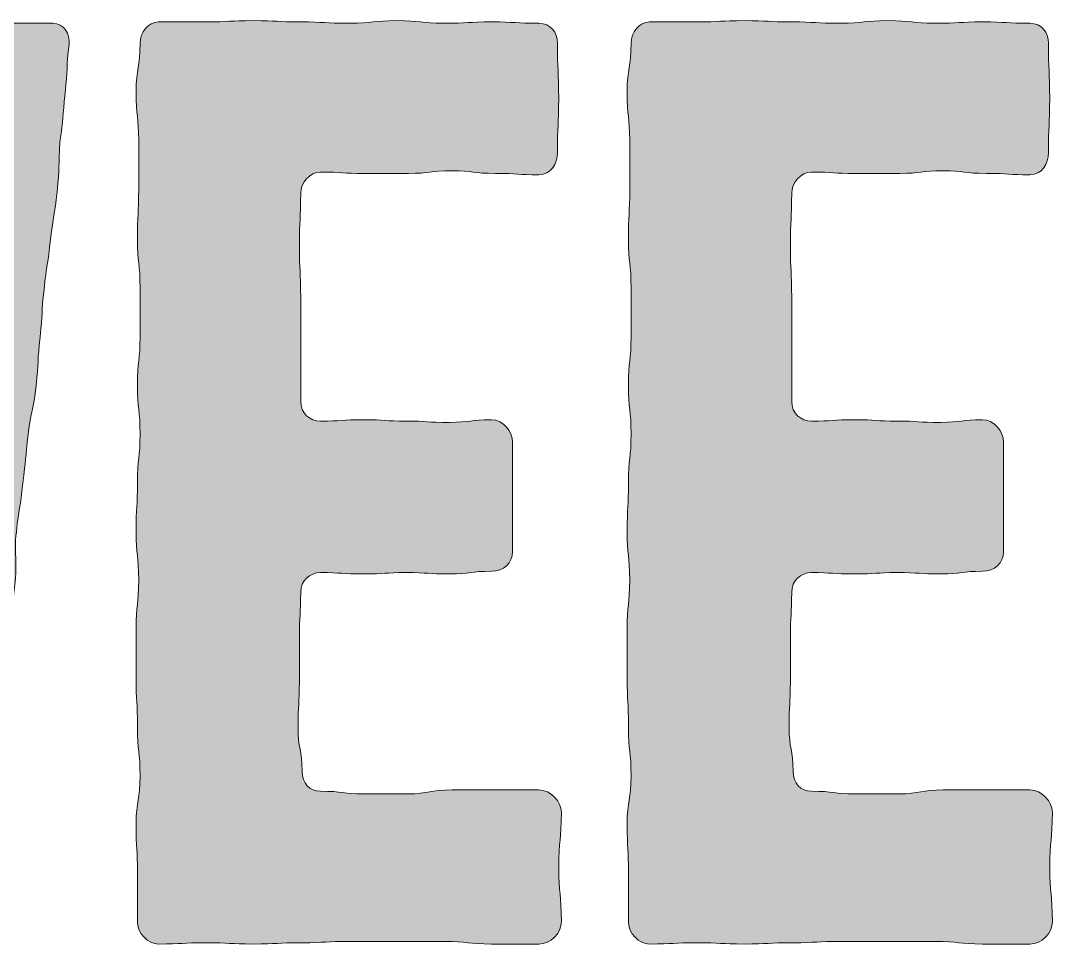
# Model space of a CAD drawing. Header units: inches. Extents: x 97 to 983, y -1009 to -72.
# Drawn here: x 728.5 to 863.9, y -654.7 to -533.4 of the extents above; entities that cross this region are included whole.
import ezdxf

# ---------------------------------------------------------------- set-up
doc = ezdxf.new("R2010")
doc.units = ezdxf.units.IN
doc.header["$MEASUREMENT"] = 0
doc.layers.add('Layer 1', color=7, linetype='Continuous')

# ---------------------------------------------------------------- blocks, each defined once
blk = doc.blocks.new('block 2')
at = {"layer": 'Layer 1', "true_color": 0xffffff}
h = blk.add_hatch(color=7, dxfattribs=at)
h.dxf.hatch_style = 2
edge = h.paths.add_edge_path()
edge.add_spline(control_points=[(796.55, -634.28), (793.78, -634.28), (793.78, -634.28), (790.85, -634.28), (787.91, -634.28), (787.91, -634.28), (785.15, -634.28), (782.21, -634.28), (782.21, -634.8), (779.27, -634.8), (776.51, -634.8), (776.51, -634.8), (773.57, -634.8), (770.8, -634.8), (770.8, -634.46), (767.87, -634.46), (766.48, -634.46), (765.45, -633.42), (765.45, -631.87), (765.45, -628.93), (764.93, -628.93), (764.93, -625.99), (764.93, -623.05), (765.1, -623.05), (765.1, -620.12), (765.1, -617.18), (765.1, -617.18), (765.1, -614.24), (765.1, -611.31), (765.28, -611.31), (765.28, -608.37), (765.28, -606.81), (766.48, -605.78), (767.87, -605.78), (770.63, -605.78), (770.63, -605.95), (773.57, -605.95), (776.33, -605.95), (776.33, -605.78), (779.1, -605.78), (782.04, -605.78), (782.04, -605.95), (784.8, -605.95), (787.56, -605.95), (787.56, -605.6), (790.33, -605.6), (791.88, -605.6), (793.09, -604.57), (793.09, -603.01), (793.09, -599.38), (793.09, -599.38), (793.09, -595.93), (793.09, -592.3), (793.09, -592.3), (793.09, -588.67), (793.09, -587.29), (791.88, -585.73), (790.33, -585.73), (787.56, -585.73), (787.56, -586.08), (784.8, -586.08), (781.86, -586.08), (781.86, -585.91), (779.1, -585.91), (776.33, -585.91), (776.33, -585.73), (773.57, -585.73), (770.63, -585.73), (770.63, -585.91), (767.87, -585.91), (766.48, -585.91), (765.28, -584.87), (765.28, -583.32), (765.28, -580.03), (765.28, -580.03), (765.28, -576.58), (765.28, -573.12), (765.28, -573.12), (765.28, -569.67), (765.28, -566.21), (765.1, -566.21), (765.1, -562.93), (765.1, -559.47), (765.28, -559.47), (765.28, -556.02), (765.28, -554.63), (766.48, -553.25), (767.87, -553.25), (770.8, -553.25), (770.8, -553.42), (773.57, -553.42), (776.51, -553.42), (776.51, -553.42), (779.44, -553.42), (782.21, -553.42), (782.21, -553.08), (785.15, -553.08), (787.91, -553.08), (787.91, -553.42), (790.85, -553.42), (793.78, -553.42), (793.78, -553.6), (796.55, -553.6), (798.1, -553.6), (798.97, -552.21), (798.97, -550.66), (798.97, -547.2), (799.14, -547.2), (799.14, -543.58), (799.14, -539.95), (798.97, -539.95), (798.97, -536.32), (798.97, -534.94), (798.1, -533.73), (796.55, -533.73), (793.44, -533.73), (793.44, -533.55), (790.33, -533.55), (787.22, -533.55), (787.22, -533.73), (784.11, -533.73), (781, -533.73), (781, -533.38), (777.89, -533.38), (774.78, -533.38), (774.78, -533.73), (771.67, -533.73), (768.38, -533.73), (768.38, -533.55), (765.28, -533.55), (762.17, -533.55), (762.17, -533.38), (759.06, -533.38), (755.95, -533.38), (755.95, -533.55), (752.84, -533.55), (749.73, -533.55), (749.73, -533.55), (746.62, -533.55), (745.23, -533.55), (744.2, -534.94), (744.2, -536.32), (744.2, -539.6), (743.68, -539.6), (743.68, -542.71), (743.68, -545.99), (744.02, -545.99), (744.02, -549.1), (744.02, -552.39), (744.02, -552.39), (744.02, -555.5), (744.02, -558.78), (743.85, -558.78), (743.85, -562.06), (743.85, -565.17), (744.2, -565.17), (744.2, -568.46), (744.2, -571.57), (744.2, -571.57), (744.2, -574.85), (744.2, -577.96), (743.85, -577.96), (743.85, -581.24), (743.85, -584.35), (744.2, -584.35), (744.2, -587.63), (744.2, -590.74), (743.85, -590.74), (743.85, -594.03), (743.85, -597.14), (743.68, -597.14), (743.68, -600.42), (743.68, -603.53), (744.02, -603.53), (744.02, -606.81), (744.02, -609.92), (743.68, -609.92), (743.68, -613.21), (743.68, -616.32), (743.68, -616.32), (743.68, -619.6), (743.68, -622.71), (743.85, -622.71), (743.85, -625.99), (743.85, -629.27), (744.2, -629.27), (744.2, -632.38), (744.2, -635.67), (743.68, -635.67), (743.68, -638.78), (743.68, -642.06), (743.85, -642.06), (743.85, -645.17), (743.85, -648.45), (743.85, -648.45), (743.85, -651.56), (743.85, -653.12), (745.23, -654.5), (746.62, -654.5), (749.73, -654.5), (749.73, -654.33), (752.84, -654.33), (755.95, -654.33), (755.95, -654.5), (759.06, -654.5), (762.17, -654.5), (762.17, -654.33), (765.45, -654.33), (768.56, -654.33), (768.56, -654.16), (771.67, -654.16), (774.78, -654.16), (774.78, -654.16), (777.89, -654.16), (781, -654.16), (781, -654.16), (784.11, -654.16), (787.22, -654.16), (787.22, -654.5), (790.33, -654.5), (793.44, -654.5), (793.44, -654.5), (796.55, -654.5), (798.1, -654.5), (799.49, -653.12), (799.49, -651.56), (799.49, -647.93), (799.14, -647.93), (799.14, -644.48), (799.14, -640.85), (799.49, -640.85), (799.49, -637.22), (799.49, -635.84), (798.1, -634.28), (796.55, -634.28)], knot_values=[0, 0, 0, 0, 1, 1, 1, 2, 2, 2, 3, 3, 3, 4, 4, 4, 5, 5, 5, 6, 6, 6, 7, 7, 7, 8, 8, 8, 9, 9, 9, 10, 10, 10, 11, 11, 11, 12, 12, 12, 13, 13, 13, 14, 14, 14, 15, 15, 15, 16, 16, 16, 17, 17, 17, 18, 18, 18, 19, 19, 19, 20, 20, 20, 21, 21, 21, 22, 22, 22, 23, 23, 23, 24, 24, 24, 25, 25, 25, 26, 26, 26, 27, 27, 27, 28, 28, 28, 29, 29, 29, 30, 30, 30, 31, 31, 31, 32, 32, 32, 33, 33, 33, 34, 34, 34, 35, 35, 35, 36, 36, 36, 37, 37, 37, 38, 38, 38, 39, 39, 39, 40, 40, 40, 41, 41, 41, 42, 42, 42, 43, 43, 43, 44, 44, 44, 45, 45, 45, 46, 46, 46, 47, 47, 47, 48, 48, 48, 49, 49, 49, 50, 50, 50, 51, 51, 51, 52, 52, 52, 53, 53, 53, 54, 54, 54, 55, 55, 55, 56, 56, 56, 57, 57, 57, 58, 58, 58, 59, 59, 59, 60, 60, 60, 61, 61, 61, 62, 62, 62, 63, 63, 63, 64, 64, 64, 65, 65, 65, 66, 66, 66, 67, 67, 67, 68, 68, 68, 69, 69, 69, 70, 70, 70, 71, 71, 71, 72, 72, 72, 73, 73, 73, 74, 74, 74, 75, 75, 75, 76, 76, 76, 77, 77, 77, 78, 78, 78, 78], degree=3, periodic=1)
h = blk.add_hatch(color=7, dxfattribs=at)
h.dxf.hatch_style = 2
edge = h.paths.add_edge_path()
edge.add_spline(control_points=[(860.99, -634.28), (858.23, -634.28), (858.23, -634.28), (855.29, -634.28), (852.35, -634.28), (852.35, -634.28), (849.59, -634.28), (846.65, -634.28), (846.65, -634.8), (843.71, -634.8), (840.95, -634.8), (840.95, -634.8), (838.01, -634.8), (835.24, -634.8), (835.24, -634.46), (832.31, -634.46), (830.93, -634.46), (829.89, -633.42), (829.89, -631.87), (829.89, -628.93), (829.37, -628.93), (829.37, -625.99), (829.37, -623.05), (829.54, -623.05), (829.54, -620.12), (829.54, -617.18), (829.54, -617.18), (829.54, -614.24), (829.54, -611.31), (829.72, -611.31), (829.72, -608.37), (829.72, -606.81), (830.93, -605.78), (832.31, -605.78), (835.07, -605.78), (835.07, -605.95), (838.01, -605.95), (840.77, -605.95), (840.77, -605.78), (843.54, -605.78), (846.48, -605.78), (846.48, -605.95), (849.24, -605.95), (852.01, -605.95), (852.01, -605.6), (854.77, -605.6), (856.32, -605.6), (857.53, -604.57), (857.53, -603.01), (857.53, -599.38), (857.53, -599.38), (857.53, -595.93), (857.53, -592.3), (857.53, -592.3), (857.53, -588.67), (857.53, -587.29), (856.32, -585.73), (854.77, -585.73), (852.01, -585.73), (852.01, -586.08), (849.24, -586.08), (846.3, -586.08), (846.3, -585.91), (843.54, -585.91), (840.77, -585.91), (840.77, -585.73), (838.01, -585.73), (835.07, -585.73), (835.07, -585.91), (832.31, -585.91), (830.93, -585.91), (829.72, -584.87), (829.72, -583.32), (829.72, -580.03), (829.72, -580.03), (829.72, -576.58), (829.72, -573.12), (829.72, -573.12), (829.72, -569.67), (829.72, -566.21), (829.54, -566.21), (829.54, -562.93), (829.54, -559.47), (829.72, -559.47), (829.72, -556.02), (829.72, -554.63), (830.93, -553.25), (832.31, -553.25), (835.24, -553.25), (835.24, -553.42), (838.01, -553.42), (840.95, -553.42), (840.95, -553.42), (843.88, -553.42), (846.65, -553.42), (846.65, -553.08), (849.59, -553.08), (852.35, -553.08), (852.35, -553.42), (855.29, -553.42), (858.23, -553.42), (858.23, -553.6), (860.99, -553.6), (862.54, -553.6), (863.41, -552.21), (863.41, -550.66), (863.41, -547.2), (863.58, -547.2), (863.58, -543.58), (863.58, -539.95), (863.41, -539.95), (863.41, -536.32), (863.41, -534.94), (862.54, -533.73), (860.99, -533.73), (857.88, -533.73), (857.88, -533.55), (854.77, -533.55), (851.66, -533.55), (851.66, -533.73), (848.55, -533.73), (845.44, -533.73), (845.44, -533.38), (842.33, -533.38), (839.22, -533.38), (839.22, -533.73), (836.11, -533.73), (832.83, -533.73), (832.83, -533.55), (829.72, -533.55), (826.61, -533.55), (826.61, -533.38), (823.5, -533.38), (820.39, -533.38), (820.39, -533.55), (817.28, -533.55), (814.17, -533.55), (814.17, -533.55), (811.06, -533.55), (809.67, -533.55), (808.64, -534.94), (808.64, -536.32), (808.64, -539.6), (808.12, -539.6), (808.12, -542.71), (808.12, -545.99), (808.46, -545.99), (808.46, -549.1), (808.46, -552.39), (808.46, -552.39), (808.46, -555.5), (808.46, -558.78), (808.29, -558.78), (808.29, -562.06), (808.29, -565.17), (808.64, -565.17), (808.64, -568.46), (808.64, -571.57), (808.64, -571.57), (808.64, -574.85), (808.64, -577.96), (808.29, -577.96), (808.29, -581.24), (808.29, -584.35), (808.64, -584.35), (808.64, -587.63), (808.64, -590.74), (808.29, -590.74), (808.29, -594.03), (808.29, -597.14), (808.12, -597.14), (808.12, -600.42), (808.12, -603.53), (808.46, -603.53), (808.46, -606.81), (808.46, -609.92), (808.12, -609.92), (808.12, -613.21), (808.12, -616.32), (808.12, -616.32), (808.12, -619.6), (808.12, -622.71), (808.29, -622.71), (808.29, -625.99), (808.29, -629.27), (808.64, -629.27), (808.64, -632.38), (808.64, -635.67), (808.12, -635.67), (808.12, -638.78), (808.12, -642.06), (808.29, -642.06), (808.29, -645.17), (808.29, -648.45), (808.29, -648.45), (808.29, -651.56), (808.29, -653.12), (809.67, -654.5), (811.06, -654.5), (814.17, -654.5), (814.17, -654.33), (817.28, -654.33), (820.39, -654.33), (820.39, -654.5), (823.5, -654.5), (826.61, -654.5), (826.61, -654.33), (829.89, -654.33), (833, -654.33), (833, -654.16), (836.11, -654.16), (839.22, -654.16), (839.22, -654.16), (842.33, -654.16), (845.44, -654.16), (845.44, -654.16), (848.55, -654.16), (851.66, -654.16), (851.66, -654.5), (854.77, -654.5), (857.88, -654.5), (857.88, -654.5), (860.99, -654.5), (862.54, -654.5), (863.93, -653.12), (863.93, -651.56), (863.93, -647.93), (863.58, -647.93), (863.58, -644.48), (863.58, -640.85), (863.93, -640.85), (863.93, -637.22), (863.93, -635.84), (862.54, -634.28), (860.99, -634.28)], knot_values=[0, 0, 0, 0, 1, 1, 1, 2, 2, 2, 3, 3, 3, 4, 4, 4, 5, 5, 5, 6, 6, 6, 7, 7, 7, 8, 8, 8, 9, 9, 9, 10, 10, 10, 11, 11, 11, 12, 12, 12, 13, 13, 13, 14, 14, 14, 15, 15, 15, 16, 16, 16, 17, 17, 17, 18, 18, 18, 19, 19, 19, 20, 20, 20, 21, 21, 21, 22, 22, 22, 23, 23, 23, 24, 24, 24, 25, 25, 25, 26, 26, 26, 27, 27, 27, 28, 28, 28, 29, 29, 29, 30, 30, 30, 31, 31, 31, 32, 32, 32, 33, 33, 33, 34, 34, 34, 35, 35, 35, 36, 36, 36, 37, 37, 37, 38, 38, 38, 39, 39, 39, 40, 40, 40, 41, 41, 41, 42, 42, 42, 43, 43, 43, 44, 44, 44, 45, 45, 45, 46, 46, 46, 47, 47, 47, 48, 48, 48, 49, 49, 49, 50, 50, 50, 51, 51, 51, 52, 52, 52, 53, 53, 53, 54, 54, 54, 55, 55, 55, 56, 56, 56, 57, 57, 57, 58, 58, 58, 59, 59, 59, 60, 60, 60, 61, 61, 61, 62, 62, 62, 63, 63, 63, 64, 64, 64, 65, 65, 65, 66, 66, 66, 67, 67, 67, 68, 68, 68, 69, 69, 69, 70, 70, 70, 71, 71, 71, 72, 72, 72, 73, 73, 73, 74, 74, 74, 75, 75, 75, 76, 76, 76, 77, 77, 77, 78, 78, 78, 78], degree=3, periodic=1)
h = blk.add_hatch(color=7, dxfattribs=at)
h.dxf.hatch_style = 2
edge = h.paths.add_edge_path()
edge.add_spline(control_points=[(728.82, -594.03), (729.17, -590.92), (729.17, -590.92), (729.51, -587.63), (729.86, -584.52), (730.21, -584.52), (730.55, -581.24), (730.9, -578.13), (730.72, -578.13), (731.07, -574.85), (731.42, -571.74), (731.24, -571.74), (731.59, -568.63), (731.93, -565.35), (732.11, -565.35), (732.45, -562.06), (732.8, -558.95), (732.97, -558.95), (733.32, -555.84), (733.66, -552.56), (733.49, -552.56), (733.66, -549.28), (734.18, -546.17), (734.01, -546.17), (734.35, -542.88), (734.7, -539.77), (734.53, -539.6), (734.87, -536.49), (735.04, -535.11), (734.18, -533.73), (732.8, -533.73), (729.34, -533.73), (729.34, -533.73), (725.89, -533.73), (722.43, -533.73), (722.43, -534.07), (718.97, -534.07), (717.59, -534.07), (716.55, -535.11), (716.38, -536.49), (716.04, -539.77), (715.52, -539.77), (715.17, -542.88), (714.83, -546.17), (715.17, -546.17), (714.83, -549.45), (714.48, -552.56), (714.65, -552.56), (714.31, -555.84), (713.96, -558.95), (713.79, -558.95), (713.44, -562.24), (713.1, -565.35), (713.27, -565.52), (712.93, -568.63), (712.58, -571.91), (712.75, -571.91), (712.41, -575.19), (712.24, -578.3), (712.24, -578.3), (711.89, -581.41), (711.54, -584.7), (711.54, -584.7), (711.2, -587.98), (710.85, -591.09), (710.85, -591.09), (710.51, -594.37), (710.16, -597.48), (710.16, -597.48), (709.82, -600.77), (709.47, -603.88), (709.82, -604.05), (709.47, -607.16), (709.3, -608.71), (709.13, -608.54), (708.95, -607.16), (708.61, -603.88), (708.61, -603.88), (708.26, -600.77), (707.92, -597.48), (707.57, -597.48), (707.23, -594.37), (706.88, -591.09), (707.23, -591.09), (706.88, -587.81), (706.71, -584.7), (706.53, -584.7), (706.19, -581.41), (705.84, -578.3), (706.02, -578.3), (705.67, -575.02), (705.33, -571.91), (705.67, -571.74), (705.5, -568.63), (705.15, -565.35), (704.81, -565.35), (704.63, -562.24), (704.29, -558.95), (704.63, -558.95), (704.29, -555.84), (703.94, -552.56), (703.6, -552.56), (703.25, -549.45), (703.08, -546.17), (703.08, -546.17), (702.91, -542.88), (702.56, -539.77), (702.73, -539.77), (702.56, -536.49), (702.39, -535.11), (700.83, -533.73), (699.28, -533.73), (696.17, -533.73), (696.17, -533.73), (693.06, -533.73), (689.95, -533.73), (689.95, -534.25), (686.84, -534.25), (683.55, -534.25), (683.55, -533.73), (680.44, -533.73), (679.06, -533.73), (677.85, -535.11), (677.68, -536.49), (677.51, -539.77), (677.33, -539.77), (676.99, -542.88), (676.82, -546.17), (676.64, -546.17), (676.3, -549.28), (675.95, -552.56), (676.47, -552.56), (676.13, -555.67), (675.95, -558.95), (675.78, -558.95), (675.43, -562.06), (675.26, -565.35), (674.92, -565.17), (674.57, -568.46), (674.22, -571.57), (674.74, -571.74), (674.4, -574.85), (674.05, -577.96), (673.71, -577.96), (673.53, -581.24), (673.19, -584.35), (673.01, -584.35), (672.84, -587.46), (672.5, -590.74), (672.84, -590.74), (672.5, -594.03), (672.32, -597.14), (671.8, -597.14), (671.46, -600.25), (671.29, -603.53), (671.29, -603.53), (670.94, -606.64), (670.77, -608.02), (670.94, -608.2), (670.77, -606.64), (670.6, -603.53), (670.25, -603.53), (669.9, -600.25), (669.56, -597.14), (670.08, -597.14), (669.73, -593.85), (669.39, -590.74), (669.39, -590.74), (669.04, -587.46), (668.69, -584.35), (668.69, -584.35), (668.35, -581.07), (668, -577.96), (668.18, -577.96), (667.83, -574.68), (667.48, -571.57), (667.31, -571.57), (666.97, -568.46), (666.62, -565.17), (666.97, -565.17), (666.62, -562.06), (666.27, -558.78), (666.1, -558.78), (665.76, -555.67), (665.41, -552.39), (665.24, -552.39), (664.89, -549.28), (664.55, -546.17), (664.55, -546.17), (664.2, -542.88), (664.03, -539.77), (663.86, -539.77), (663.51, -536.49), (663.34, -535.11), (662.3, -533.73), (660.75, -533.73), (656.95, -533.73), (656.95, -533.73), (652.97, -533.73), (649.17, -533.73), (649.17, -533.73), (645.2, -533.73), (643.81, -533.73), (642.78, -535.11), (642.95, -536.49), (643.3, -539.77), (642.95, -539.77), (643.3, -543.06), (643.64, -546.17), (643.64, -546.17), (643.99, -549.45), (644.33, -552.56), (644.33, -552.56), (644.68, -555.84), (645.02, -558.95), (645.02, -558.95), (645.37, -562.24), (645.72, -565.35), (646.23, -565.35), (646.58, -568.63), (646.93, -571.74), (646.93, -571.74), (647.1, -574.85), (647.44, -578.13), (647.1, -578.13), (647.44, -581.41), (647.79, -584.52), (647.79, -584.52), (648.13, -587.81), (648.48, -591.09), (649, -590.92), (649.34, -594.2), (649.69, -597.31), (649.34, -597.31), (649.86, -600.59), (650.04, -603.7), (650.21, -603.7), (650.55, -606.99), (650.9, -610.1), (650.73, -610.1), (651.07, -613.38), (651.42, -616.49), (651.25, -616.49), (651.76, -619.77), (652.11, -622.88), (651.94, -622.88), (652.28, -626.16), (652.63, -629.27), (652.63, -629.27), (652.97, -632.56), (653.32, -635.84), (653.15, -635.84), (653.49, -638.95), (653.84, -642.23), (654.18, -642.23), (654.53, -645.34), (654.87, -648.63), (654.7, -648.63), (655.05, -651.74), (655.22, -653.29), (656.6, -654.33), (658.16, -654.33), (661.78, -654.33), (661.78, -654.5), (665.41, -654.5), (669.21, -654.5), (669.21, -654.67), (672.84, -654.67), (676.47, -654.67), (676.47, -654.33), (680.27, -654.33), (681.65, -654.33), (683.04, -653.29), (683.21, -651.74), (683.55, -648.45), (683.9, -648.45), (684.25, -645.17), (684.76, -641.72), (684.59, -641.72), (684.94, -638.43), (685.45, -635.15), (685.45, -635.15), (685.8, -631.87), (686.32, -628.58), (686.15, -628.41), (686.66, -625.13), (687.01, -621.84), (687.01, -621.84), (687.35, -618.56), (687.87, -615.28), (687.53, -615.11), (688.05, -611.82), (688.39, -608.54), (688.74, -608.54), (689.08, -605.26), (689.26, -603.7), (689.6, -603.7), (689.77, -605.26), (690.29, -608.54), (690.29, -608.54), (690.81, -611.82), (691.16, -615.28), (691.16, -615.11), (691.67, -618.56), (692.02, -621.84), (691.85, -621.84), (692.36, -625.13), (692.71, -628.58), (692.54, -628.58), (693.06, -631.87), (693.4, -635.15), (693.75, -635.15), (694.09, -638.43), (694.61, -641.72), (694.44, -641.72), (694.78, -645.17), (695.3, -648.45), (694.96, -648.45), (695.3, -651.74), (695.48, -653.29), (697.2, -654.5), (698.59, -654.5), (702.22, -654.5), (702.22, -654.67), (705.84, -654.67), (709.3, -654.67), (709.3, -654.67), (712.93, -654.67), (716.38, -654.67), (716.38, -654.33), (720.01, -654.33), (721.39, -654.33), (722.6, -653.12), (722.77, -651.74), (723.12, -648.45), (723.29, -648.63), (723.64, -645.34), (723.98, -642.23), (723.81, -642.06), (724.16, -638.95), (724.5, -635.67), (724.85, -635.67), (725.19, -632.56), (725.37, -629.27), (725.19, -629.27), (725.54, -626.16), (725.89, -622.88), (726.06, -622.88), (726.23, -619.77), (726.75, -616.49), (726.75, -616.49), (727.09, -613.38), (727.44, -610.1), (727.44, -610.1), (727.79, -606.99), (728.13, -603.7), (727.61, -603.7), (727.96, -600.42), (728.3, -597.31), (728.48, -597.31), (728.82, -594.03)], knot_values=[0, 0, 0, 0, 1, 1, 1, 2, 2, 2, 3, 3, 3, 4, 4, 4, 5, 5, 5, 6, 6, 6, 7, 7, 7, 8, 8, 8, 9, 9, 9, 10, 10, 10, 11, 11, 11, 12, 12, 12, 13, 13, 13, 14, 14, 14, 15, 15, 15, 16, 16, 16, 17, 17, 17, 18, 18, 18, 19, 19, 19, 20, 20, 20, 21, 21, 21, 22, 22, 22, 23, 23, 23, 24, 24, 24, 25, 25, 25, 26, 26, 26, 27, 27, 27, 28, 28, 28, 29, 29, 29, 30, 30, 30, 31, 31, 31, 32, 32, 32, 33, 33, 33, 34, 34, 34, 35, 35, 35, 36, 36, 36, 37, 37, 37, 38, 38, 38, 39, 39, 39, 40, 40, 40, 41, 41, 41, 42, 42, 42, 43, 43, 43, 44, 44, 44, 45, 45, 45, 46, 46, 46, 47, 47, 47, 48, 48, 48, 49, 49, 49, 50, 50, 50, 51, 51, 51, 52, 52, 52, 53, 53, 53, 54, 54, 54, 55, 55, 55, 56, 56, 56, 57, 57, 57, 58, 58, 58, 59, 59, 59, 60, 60, 60, 61, 61, 61, 62, 62, 62, 63, 63, 63, 64, 64, 64, 65, 65, 65, 66, 66, 66, 67, 67, 67, 68, 68, 68, 69, 69, 69, 70, 70, 70, 71, 71, 71, 72, 72, 72, 73, 73, 73, 74, 74, 74, 75, 75, 75, 76, 76, 76, 77, 77, 77, 78, 78, 78, 79, 79, 79, 80, 80, 80, 81, 81, 81, 82, 82, 82, 83, 83, 83, 84, 84, 84, 85, 85, 85, 86, 86, 86, 87, 87, 87, 88, 88, 88, 89, 89, 89, 90, 90, 90, 91, 91, 91, 92, 92, 92, 93, 93, 93, 94, 94, 94, 95, 95, 95, 96, 96, 96, 97, 97, 97, 98, 98, 98, 99, 99, 99, 100, 100, 100, 101, 101, 101, 102, 102, 102, 103, 103, 103, 104, 104, 104, 105, 105, 105, 106, 106, 106, 107, 107, 107, 108, 108, 108, 109, 109, 109, 110, 110, 110, 111, 111, 111, 112, 112, 112, 113, 113, 113, 114, 114, 114, 115, 115, 115, 116, 116, 116, 117, 117, 117, 118, 118, 118, 119, 119, 119, 120, 120, 120, 120], degree=3, periodic=1)
at = {"layer": 'Layer 1', "lineweight": 0}
for points, knots in [([(796.55, -634.28), (793.78, -634.28), (793.78, -634.28), (790.85, -634.28), (787.91, -634.28), (787.91, -634.28), (785.15, -634.28), (782.21, -634.28), (782.21, -634.8), (779.27, -634.8), (776.51, -634.8), (776.51, -634.8), (773.57, -634.8), (770.8, -634.8), (770.8, -634.46), (767.87, -634.46), (766.48, -634.46), (765.45, -633.42), (765.45, -631.87), (765.45, -628.93), (764.93, -628.93), (764.93, -625.99), (764.93, -623.05), (765.1, -623.05), (765.1, -620.12), (765.1, -617.18), (765.1, -617.18), (765.1, -614.24), (765.1, -611.31), (765.28, -611.31), (765.28, -608.37), (765.28, -606.81), (766.48, -605.78), (767.87, -605.78), (770.63, -605.78), (770.63, -605.95), (773.57, -605.95), (776.33, -605.95), (776.33, -605.78), (779.1, -605.78), (782.04, -605.78), (782.04, -605.95), (784.8, -605.95), (787.56, -605.95), (787.56, -605.6), (790.33, -605.6), (791.88, -605.6), (793.09, -604.57), (793.09, -603.01), (793.09, -599.38), (793.09, -599.38), (793.09, -595.93), (793.09, -592.3), (793.09, -592.3), (793.09, -588.67), (793.09, -587.29), (791.88, -585.73), (790.33, -585.73), (787.56, -585.73), (787.56, -586.08), (784.8, -586.08), (781.86, -586.08), (781.86, -585.91), (779.1, -585.91), (776.33, -585.91), (776.33, -585.73), (773.57, -585.73), (770.63, -585.73), (770.63, -585.91), (767.87, -585.91), (766.48, -585.91), (765.28, -584.87), (765.28, -583.32), (765.28, -580.03), (765.28, -580.03), (765.28, -576.58), (765.28, -573.12), (765.28, -573.12), (765.28, -569.67), (765.28, -566.21), (765.1, -566.21), (765.1, -562.93), (765.1, -559.47), (765.28, -559.47), (765.28, -556.02), (765.28, -554.63), (766.48, -553.25), (767.87, -553.25), (770.8, -553.25), (770.8, -553.42), (773.57, -553.42), (776.51, -553.42), (776.51, -553.42), (779.44, -553.42), (782.21, -553.42), (782.21, -553.08), (785.15, -553.08), (787.91, -553.08), (787.91, -553.42), (790.85, -553.42), (793.78, -553.42), (793.78, -553.6), (796.55, -553.6), (798.1, -553.6), (798.97, -552.21), (798.97, -550.66), (798.97, -547.2), (799.14, -547.2), (799.14, -543.58), (799.14, -539.95), (798.97, -539.95), (798.97, -536.32), (798.97, -534.94), (798.1, -533.73), (796.55, -533.73), (793.44, -533.73), (793.44, -533.55), (790.33, -533.55), (787.22, -533.55), (787.22, -533.73), (784.11, -533.73), (781, -533.73), (781, -533.38), (777.89, -533.38), (774.78, -533.38), (774.78, -533.73), (771.67, -533.73), (768.38, -533.73), (768.38, -533.55), (765.28, -533.55), (762.17, -533.55), (762.17, -533.38), (759.06, -533.38), (755.95, -533.38), (755.95, -533.55), (752.84, -533.55), (749.73, -533.55), (749.73, -533.55), (746.62, -533.55), (745.23, -533.55), (744.2, -534.94), (744.2, -536.32), (744.2, -539.6), (743.68, -539.6), (743.68, -542.71), (743.68, -545.99), (744.02, -545.99), (744.02, -549.1), (744.02, -552.39), (744.02, -552.39), (744.02, -555.5), (744.02, -558.78), (743.85, -558.78), (743.85, -562.06), (743.85, -565.17), (744.2, -565.17), (744.2, -568.46), (744.2, -571.57), (744.2, -571.57), (744.2, -574.85), (744.2, -577.96), (743.85, -577.96), (743.85, -581.24), (743.85, -584.35), (744.2, -584.35), (744.2, -587.63), (744.2, -590.74), (743.85, -590.74), (743.85, -594.03), (743.85, -597.14), (743.68, -597.14), (743.68, -600.42), (743.68, -603.53), (744.02, -603.53), (744.02, -606.81), (744.02, -609.92), (743.68, -609.92), (743.68, -613.21), (743.68, -616.32), (743.68, -616.32), (743.68, -619.6), (743.68, -622.71), (743.85, -622.71), (743.85, -625.99), (743.85, -629.27), (744.2, -629.27), (744.2, -632.38), (744.2, -635.67), (743.68, -635.67), (743.68, -638.78), (743.68, -642.06), (743.85, -642.06), (743.85, -645.17), (743.85, -648.45), (743.85, -648.45), (743.85, -651.56), (743.85, -653.12), (745.23, -654.5), (746.62, -654.5), (749.73, -654.5), (749.73, -654.33), (752.84, -654.33), (755.95, -654.33), (755.95, -654.5), (759.06, -654.5), (762.17, -654.5), (762.17, -654.33), (765.45, -654.33), (768.56, -654.33), (768.56, -654.16), (771.67, -654.16), (774.78, -654.16), (774.78, -654.16), (777.89, -654.16), (781, -654.16), (781, -654.16), (784.11, -654.16), (787.22, -654.16), (787.22, -654.5), (790.33, -654.5), (793.44, -654.5), (793.44, -654.5), (796.55, -654.5), (798.1, -654.5), (799.49, -653.12), (799.49, -651.56), (799.49, -647.93), (799.14, -647.93), (799.14, -644.48), (799.14, -640.85), (799.49, -640.85), (799.49, -637.22), (799.49, -635.84), (798.1, -634.28), (796.55, -634.28)], [0, 0, 0, 0, 1, 1, 1, 2, 2, 2, 3, 3, 3, 4, 4, 4, 5, 5, 5, 6, 6, 6, 7, 7, 7, 8, 8, 8, 9, 9, 9, 10, 10, 10, 11, 11, 11, 12, 12, 12, 13, 13, 13, 14, 14, 14, 15, 15, 15, 16, 16, 16, 17, 17, 17, 18, 18, 18, 19, 19, 19, 20, 20, 20, 21, 21, 21, 22, 22, 22, 23, 23, 23, 24, 24, 24, 25, 25, 25, 26, 26, 26, 27, 27, 27, 28, 28, 28, 29, 29, 29, 30, 30, 30, 31, 31, 31, 32, 32, 32, 33, 33, 33, 34, 34, 34, 35, 35, 35, 36, 36, 36, 37, 37, 37, 38, 38, 38, 39, 39, 39, 40, 40, 40, 41, 41, 41, 42, 42, 42, 43, 43, 43, 44, 44, 44, 45, 45, 45, 46, 46, 46, 47, 47, 47, 48, 48, 48, 49, 49, 49, 50, 50, 50, 51, 51, 51, 52, 52, 52, 53, 53, 53, 54, 54, 54, 55, 55, 55, 56, 56, 56, 57, 57, 57, 58, 58, 58, 59, 59, 59, 60, 60, 60, 61, 61, 61, 62, 62, 62, 63, 63, 63, 64, 64, 64, 65, 65, 65, 66, 66, 66, 67, 67, 67, 68, 68, 68, 69, 69, 69, 70, 70, 70, 71, 71, 71, 72, 72, 72, 73, 73, 73, 74, 74, 74, 75, 75, 75, 76, 76, 76, 77, 77, 77, 78, 78, 78, 78]), ([(860.99, -634.28), (858.23, -634.28), (858.23, -634.28), (855.29, -634.28), (852.35, -634.28), (852.35, -634.28), (849.59, -634.28), (846.65, -634.28), (846.65, -634.8), (843.71, -634.8), (840.95, -634.8), (840.95, -634.8), (838.01, -634.8), (835.24, -634.8), (835.24, -634.46), (832.31, -634.46), (830.93, -634.46), (829.89, -633.42), (829.89, -631.87), (829.89, -628.93), (829.37, -628.93), (829.37, -625.99), (829.37, -623.05), (829.54, -623.05), (829.54, -620.12), (829.54, -617.18), (829.54, -617.18), (829.54, -614.24), (829.54, -611.31), (829.72, -611.31), (829.72, -608.37), (829.72, -606.81), (830.93, -605.78), (832.31, -605.78), (835.07, -605.78), (835.07, -605.95), (838.01, -605.95), (840.77, -605.95), (840.77, -605.78), (843.54, -605.78), (846.48, -605.78), (846.48, -605.95), (849.24, -605.95), (852.01, -605.95), (852.01, -605.6), (854.77, -605.6), (856.32, -605.6), (857.53, -604.57), (857.53, -603.01), (857.53, -599.38), (857.53, -599.38), (857.53, -595.93), (857.53, -592.3), (857.53, -592.3), (857.53, -588.67), (857.53, -587.29), (856.32, -585.73), (854.77, -585.73), (852.01, -585.73), (852.01, -586.08), (849.24, -586.08), (846.3, -586.08), (846.3, -585.91), (843.54, -585.91), (840.77, -585.91), (840.77, -585.73), (838.01, -585.73), (835.07, -585.73), (835.07, -585.91), (832.31, -585.91), (830.93, -585.91), (829.72, -584.87), (829.72, -583.32), (829.72, -580.03), (829.72, -580.03), (829.72, -576.58), (829.72, -573.12), (829.72, -573.12), (829.72, -569.67), (829.72, -566.21), (829.54, -566.21), (829.54, -562.93), (829.54, -559.47), (829.72, -559.47), (829.72, -556.02), (829.72, -554.63), (830.93, -553.25), (832.31, -553.25), (835.24, -553.25), (835.24, -553.42), (838.01, -553.42), (840.95, -553.42), (840.95, -553.42), (843.88, -553.42), (846.65, -553.42), (846.65, -553.08), (849.59, -553.08), (852.35, -553.08), (852.35, -553.42), (855.29, -553.42), (858.23, -553.42), (858.23, -553.6), (860.99, -553.6), (862.54, -553.6), (863.41, -552.21), (863.41, -550.66), (863.41, -547.2), (863.58, -547.2), (863.58, -543.58), (863.58, -539.95), (863.41, -539.95), (863.41, -536.32), (863.41, -534.94), (862.54, -533.73), (860.99, -533.73), (857.88, -533.73), (857.88, -533.55), (854.77, -533.55), (851.66, -533.55), (851.66, -533.73), (848.55, -533.73), (845.44, -533.73), (845.44, -533.38), (842.33, -533.38), (839.22, -533.38), (839.22, -533.73), (836.11, -533.73), (832.83, -533.73), (832.83, -533.55), (829.72, -533.55), (826.61, -533.55), (826.61, -533.38), (823.5, -533.38), (820.39, -533.38), (820.39, -533.55), (817.28, -533.55), (814.17, -533.55), (814.17, -533.55), (811.06, -533.55), (809.67, -533.55), (808.64, -534.94), (808.64, -536.32), (808.64, -539.6), (808.12, -539.6), (808.12, -542.71), (808.12, -545.99), (808.46, -545.99), (808.46, -549.1), (808.46, -552.39), (808.46, -552.39), (808.46, -555.5), (808.46, -558.78), (808.29, -558.78), (808.29, -562.06), (808.29, -565.17), (808.64, -565.17), (808.64, -568.46), (808.64, -571.57), (808.64, -571.57), (808.64, -574.85), (808.64, -577.96), (808.29, -577.96), (808.29, -581.24), (808.29, -584.35), (808.64, -584.35), (808.64, -587.63), (808.64, -590.74), (808.29, -590.74), (808.29, -594.03), (808.29, -597.14), (808.12, -597.14), (808.12, -600.42), (808.12, -603.53), (808.46, -603.53), (808.46, -606.81), (808.46, -609.92), (808.12, -609.92), (808.12, -613.21), (808.12, -616.32), (808.12, -616.32), (808.12, -619.6), (808.12, -622.71), (808.29, -622.71), (808.29, -625.99), (808.29, -629.27), (808.64, -629.27), (808.64, -632.38), (808.64, -635.67), (808.12, -635.67), (808.12, -638.78), (808.12, -642.06), (808.29, -642.06), (808.29, -645.17), (808.29, -648.45), (808.29, -648.45), (808.29, -651.56), (808.29, -653.12), (809.67, -654.5), (811.06, -654.5), (814.17, -654.5), (814.17, -654.33), (817.28, -654.33), (820.39, -654.33), (820.39, -654.5), (823.5, -654.5), (826.61, -654.5), (826.61, -654.33), (829.89, -654.33), (833, -654.33), (833, -654.16), (836.11, -654.16), (839.22, -654.16), (839.22, -654.16), (842.33, -654.16), (845.44, -654.16), (845.44, -654.16), (848.55, -654.16), (851.66, -654.16), (851.66, -654.5), (854.77, -654.5), (857.88, -654.5), (857.88, -654.5), (860.99, -654.5), (862.54, -654.5), (863.93, -653.12), (863.93, -651.56), (863.93, -647.93), (863.58, -647.93), (863.58, -644.48), (863.58, -640.85), (863.93, -640.85), (863.93, -637.22), (863.93, -635.84), (862.54, -634.28), (860.99, -634.28)], [0, 0, 0, 0, 1, 1, 1, 2, 2, 2, 3, 3, 3, 4, 4, 4, 5, 5, 5, 6, 6, 6, 7, 7, 7, 8, 8, 8, 9, 9, 9, 10, 10, 10, 11, 11, 11, 12, 12, 12, 13, 13, 13, 14, 14, 14, 15, 15, 15, 16, 16, 16, 17, 17, 17, 18, 18, 18, 19, 19, 19, 20, 20, 20, 21, 21, 21, 22, 22, 22, 23, 23, 23, 24, 24, 24, 25, 25, 25, 26, 26, 26, 27, 27, 27, 28, 28, 28, 29, 29, 29, 30, 30, 30, 31, 31, 31, 32, 32, 32, 33, 33, 33, 34, 34, 34, 35, 35, 35, 36, 36, 36, 37, 37, 37, 38, 38, 38, 39, 39, 39, 40, 40, 40, 41, 41, 41, 42, 42, 42, 43, 43, 43, 44, 44, 44, 45, 45, 45, 46, 46, 46, 47, 47, 47, 48, 48, 48, 49, 49, 49, 50, 50, 50, 51, 51, 51, 52, 52, 52, 53, 53, 53, 54, 54, 54, 55, 55, 55, 56, 56, 56, 57, 57, 57, 58, 58, 58, 59, 59, 59, 60, 60, 60, 61, 61, 61, 62, 62, 62, 63, 63, 63, 64, 64, 64, 65, 65, 65, 66, 66, 66, 67, 67, 67, 68, 68, 68, 69, 69, 69, 70, 70, 70, 71, 71, 71, 72, 72, 72, 73, 73, 73, 74, 74, 74, 75, 75, 75, 76, 76, 76, 77, 77, 77, 78, 78, 78, 78]), ([(728.82, -594.03), (729.17, -590.92), (729.17, -590.92), (729.51, -587.63), (729.86, -584.52), (730.21, -584.52), (730.55, -581.24), (730.9, -578.13), (730.72, -578.13), (731.07, -574.85), (731.42, -571.74), (731.24, -571.74), (731.59, -568.63), (731.93, -565.35), (732.11, -565.35), (732.45, -562.06), (732.8, -558.95), (732.97, -558.95), (733.32, -555.84), (733.66, -552.56), (733.49, -552.56), (733.66, -549.28), (734.18, -546.17), (734.01, -546.17), (734.35, -542.88), (734.7, -539.77), (734.53, -539.6), (734.87, -536.49), (735.04, -535.11), (734.18, -533.73), (732.8, -533.73), (729.34, -533.73), (729.34, -533.73), (725.89, -533.73), (722.43, -533.73), (722.43, -534.07), (718.97, -534.07), (717.59, -534.07), (716.55, -535.11), (716.38, -536.49), (716.04, -539.77), (715.52, -539.77), (715.17, -542.88), (714.83, -546.17), (715.17, -546.17), (714.83, -549.45), (714.48, -552.56), (714.65, -552.56), (714.31, -555.84), (713.96, -558.95), (713.79, -558.95), (713.44, -562.24), (713.1, -565.35), (713.27, -565.52), (712.93, -568.63), (712.58, -571.91), (712.75, -571.91), (712.41, -575.19), (712.24, -578.3), (712.24, -578.3), (711.89, -581.41), (711.54, -584.7), (711.54, -584.7), (711.2, -587.98), (710.85, -591.09), (710.85, -591.09), (710.51, -594.37), (710.16, -597.48), (710.16, -597.48), (709.82, -600.77), (709.47, -603.88), (709.82, -604.05), (709.47, -607.16), (709.3, -608.71), (709.13, -608.54), (708.95, -607.16), (708.61, -603.88), (708.61, -603.88), (708.26, -600.77), (707.92, -597.48), (707.57, -597.48), (707.23, -594.37), (706.88, -591.09), (707.23, -591.09), (706.88, -587.81), (706.71, -584.7), (706.53, -584.7), (706.19, -581.41), (705.84, -578.3), (706.02, -578.3), (705.67, -575.02), (705.33, -571.91), (705.67, -571.74), (705.5, -568.63), (705.15, -565.35), (704.81, -565.35), (704.63, -562.24), (704.29, -558.95), (704.63, -558.95), (704.29, -555.84), (703.94, -552.56), (703.6, -552.56), (703.25, -549.45), (703.08, -546.17), (703.08, -546.17), (702.91, -542.88), (702.56, -539.77), (702.73, -539.77), (702.56, -536.49), (702.39, -535.11), (700.83, -533.73), (699.28, -533.73), (696.17, -533.73), (696.17, -533.73), (693.06, -533.73), (689.95, -533.73), (689.95, -534.25), (686.84, -534.25), (683.55, -534.25), (683.55, -533.73), (680.44, -533.73), (679.06, -533.73), (677.85, -535.11), (677.68, -536.49), (677.51, -539.77), (677.33, -539.77), (676.99, -542.88), (676.82, -546.17), (676.64, -546.17), (676.3, -549.28), (675.95, -552.56), (676.47, -552.56), (676.13, -555.67), (675.95, -558.95), (675.78, -558.95), (675.43, -562.06), (675.26, -565.35), (674.92, -565.17), (674.57, -568.46), (674.22, -571.57), (674.74, -571.74), (674.4, -574.85), (674.05, -577.96), (673.71, -577.96), (673.53, -581.24), (673.19, -584.35), (673.01, -584.35), (672.84, -587.46), (672.5, -590.74), (672.84, -590.74), (672.5, -594.03), (672.32, -597.14), (671.8, -597.14), (671.46, -600.25), (671.29, -603.53), (671.29, -603.53), (670.94, -606.64), (670.77, -608.02), (670.94, -608.2), (670.77, -606.64), (670.6, -603.53), (670.25, -603.53), (669.9, -600.25), (669.56, -597.14), (670.08, -597.14), (669.73, -593.85), (669.39, -590.74), (669.39, -590.74), (669.04, -587.46), (668.69, -584.35), (668.69, -584.35), (668.35, -581.07), (668, -577.96), (668.18, -577.96), (667.83, -574.68), (667.48, -571.57), (667.31, -571.57), (666.97, -568.46), (666.62, -565.17), (666.97, -565.17), (666.62, -562.06), (666.27, -558.78), (666.1, -558.78), (665.76, -555.67), (665.41, -552.39), (665.24, -552.39), (664.89, -549.28), (664.55, -546.17), (664.55, -546.17), (664.2, -542.88), (664.03, -539.77), (663.86, -539.77), (663.51, -536.49), (663.34, -535.11), (662.3, -533.73), (660.75, -533.73), (656.95, -533.73), (656.95, -533.73), (652.97, -533.73), (649.17, -533.73), (649.17, -533.73), (645.2, -533.73), (643.81, -533.73), (642.78, -535.11), (642.95, -536.49), (643.3, -539.77), (642.95, -539.77), (643.3, -543.06), (643.64, -546.17), (643.64, -546.17), (643.99, -549.45), (644.33, -552.56), (644.33, -552.56), (644.68, -555.84), (645.02, -558.95), (645.02, -558.95), (645.37, -562.24), (645.72, -565.35), (646.23, -565.35), (646.58, -568.63), (646.93, -571.74), (646.93, -571.74), (647.1, -574.85), (647.44, -578.13), (647.1, -578.13), (647.44, -581.41), (647.79, -584.52), (647.79, -584.52), (648.13, -587.81), (648.48, -591.09), (649, -590.92), (649.34, -594.2), (649.69, -597.31), (649.34, -597.31), (649.86, -600.59), (650.04, -603.7), (650.21, -603.7), (650.55, -606.99), (650.9, -610.1), (650.73, -610.1), (651.07, -613.38), (651.42, -616.49), (651.25, -616.49), (651.76, -619.77), (652.11, -622.88), (651.94, -622.88), (652.28, -626.16), (652.63, -629.27), (652.63, -629.27), (652.97, -632.56), (653.32, -635.84), (653.15, -635.84), (653.49, -638.95), (653.84, -642.23), (654.18, -642.23), (654.53, -645.34), (654.87, -648.63), (654.7, -648.63), (655.05, -651.74), (655.22, -653.29), (656.6, -654.33), (658.16, -654.33), (661.78, -654.33), (661.78, -654.5), (665.41, -654.5), (669.21, -654.5), (669.21, -654.67), (672.84, -654.67), (676.47, -654.67), (676.47, -654.33), (680.27, -654.33), (681.65, -654.33), (683.04, -653.29), (683.21, -651.74), (683.55, -648.45), (683.9, -648.45), (684.25, -645.17), (684.76, -641.72), (684.59, -641.72), (684.94, -638.43), (685.45, -635.15), (685.45, -635.15), (685.8, -631.87), (686.32, -628.58), (686.15, -628.41), (686.66, -625.13), (687.01, -621.84), (687.01, -621.84), (687.35, -618.56), (687.87, -615.28), (687.53, -615.11), (688.05, -611.82), (688.39, -608.54), (688.74, -608.54), (689.08, -605.26), (689.26, -603.7), (689.6, -603.7), (689.77, -605.26), (690.29, -608.54), (690.29, -608.54), (690.81, -611.82), (691.16, -615.28), (691.16, -615.11), (691.67, -618.56), (692.02, -621.84), (691.85, -621.84), (692.36, -625.13), (692.71, -628.58), (692.54, -628.58), (693.06, -631.87), (693.4, -635.15), (693.75, -635.15), (694.09, -638.43), (694.61, -641.72), (694.44, -641.72), (694.78, -645.17), (695.3, -648.45), (694.96, -648.45), (695.3, -651.74), (695.48, -653.29), (697.2, -654.5), (698.59, -654.5), (702.22, -654.5), (702.22, -654.67), (705.84, -654.67), (709.3, -654.67), (709.3, -654.67), (712.93, -654.67), (716.38, -654.67), (716.38, -654.33), (720.01, -654.33), (721.39, -654.33), (722.6, -653.12), (722.77, -651.74), (723.12, -648.45), (723.29, -648.63), (723.64, -645.34), (723.98, -642.23), (723.81, -642.06), (724.16, -638.95), (724.5, -635.67), (724.85, -635.67), (725.19, -632.56), (725.37, -629.27), (725.19, -629.27), (725.54, -626.16), (725.89, -622.88), (726.06, -622.88), (726.23, -619.77), (726.75, -616.49), (726.75, -616.49), (727.09, -613.38), (727.44, -610.1), (727.44, -610.1), (727.79, -606.99), (728.13, -603.7), (727.61, -603.7), (727.96, -600.42), (728.3, -597.31), (728.48, -597.31), (728.82, -594.03)], [0, 0, 0, 0, 1, 1, 1, 2, 2, 2, 3, 3, 3, 4, 4, 4, 5, 5, 5, 6, 6, 6, 7, 7, 7, 8, 8, 8, 9, 9, 9, 10, 10, 10, 11, 11, 11, 12, 12, 12, 13, 13, 13, 14, 14, 14, 15, 15, 15, 16, 16, 16, 17, 17, 17, 18, 18, 18, 19, 19, 19, 20, 20, 20, 21, 21, 21, 22, 22, 22, 23, 23, 23, 24, 24, 24, 25, 25, 25, 26, 26, 26, 27, 27, 27, 28, 28, 28, 29, 29, 29, 30, 30, 30, 31, 31, 31, 32, 32, 32, 33, 33, 33, 34, 34, 34, 35, 35, 35, 36, 36, 36, 37, 37, 37, 38, 38, 38, 39, 39, 39, 40, 40, 40, 41, 41, 41, 42, 42, 42, 43, 43, 43, 44, 44, 44, 45, 45, 45, 46, 46, 46, 47, 47, 47, 48, 48, 48, 49, 49, 49, 50, 50, 50, 51, 51, 51, 52, 52, 52, 53, 53, 53, 54, 54, 54, 55, 55, 55, 56, 56, 56, 57, 57, 57, 58, 58, 58, 59, 59, 59, 60, 60, 60, 61, 61, 61, 62, 62, 62, 63, 63, 63, 64, 64, 64, 65, 65, 65, 66, 66, 66, 67, 67, 67, 68, 68, 68, 69, 69, 69, 70, 70, 70, 71, 71, 71, 72, 72, 72, 73, 73, 73, 74, 74, 74, 75, 75, 75, 76, 76, 76, 77, 77, 77, 78, 78, 78, 79, 79, 79, 80, 80, 80, 81, 81, 81, 82, 82, 82, 83, 83, 83, 84, 84, 84, 85, 85, 85, 86, 86, 86, 87, 87, 87, 88, 88, 88, 89, 89, 89, 90, 90, 90, 91, 91, 91, 92, 92, 92, 93, 93, 93, 94, 94, 94, 95, 95, 95, 96, 96, 96, 97, 97, 97, 98, 98, 98, 99, 99, 99, 100, 100, 100, 101, 101, 101, 102, 102, 102, 103, 103, 103, 104, 104, 104, 105, 105, 105, 106, 106, 106, 107, 107, 107, 108, 108, 108, 109, 109, 109, 110, 110, 110, 111, 111, 111, 112, 112, 112, 113, 113, 113, 114, 114, 114, 115, 115, 115, 116, 116, 116, 117, 117, 117, 118, 118, 118, 119, 119, 119, 120, 120, 120, 120])]:
    blk.add_open_spline(points, degree=3, knots=knots, dxfattribs=at)

msp = doc.modelspace()

# ---------------------------------------------------------------- block references
at = {"layer": 'Layer 1'}
msp.add_blockref('block 2', (0, 0), dxfattribs=at)

doc.saveas('drawing.dxf')
